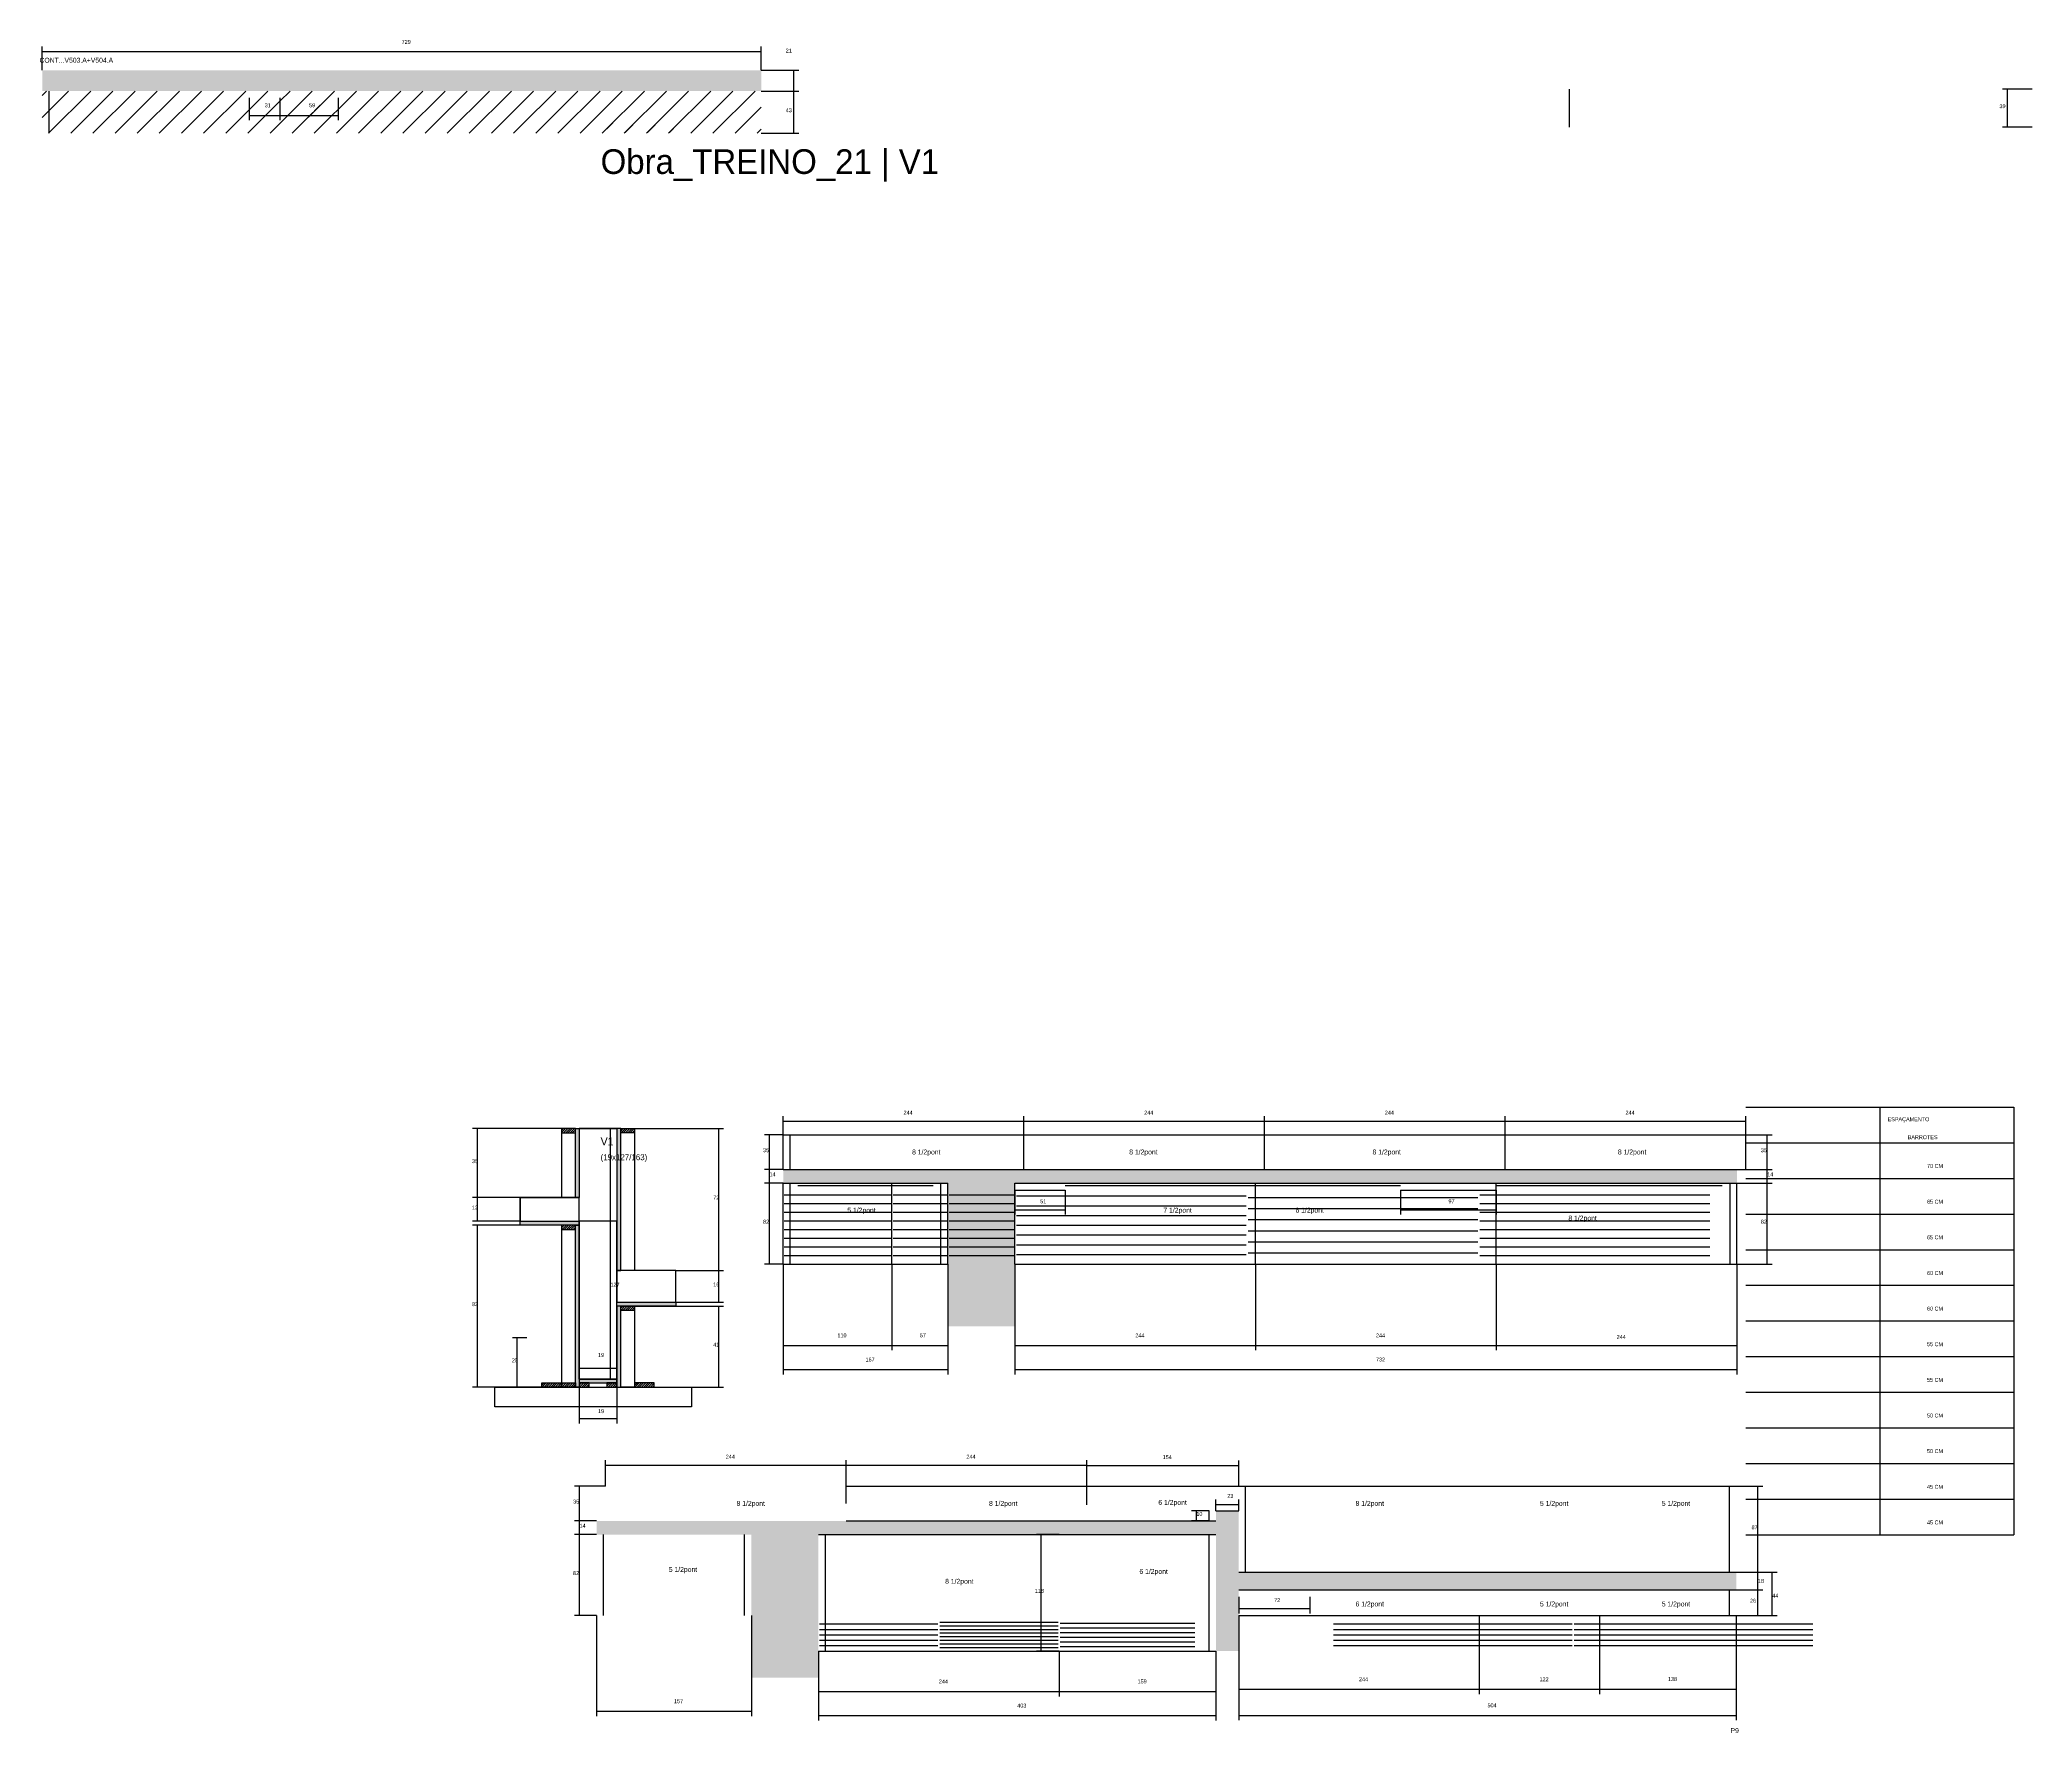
# Model space of a CAD drawing. Header units: metres. Extents: x -2848 to 22762, y -45195 to 1016.
# Drawn here: x 17031 to 19051, y -24791 to -23074 of the extents above; entities that cross this region are included whole.
import ezdxf

# ---------------------------------------------------------------- set-up
doc = ezdxf.new("R2010")
doc.units = ezdxf.units.M
for name, color, linetype in [('CONCRETO', 251, 'Continuous'), ('COTA', 4, 'Continuous'), ('Cota Seção (2x)', 4, 'Continuous'), ('GARFOS', 7, 'Continuous'), ('Hachura', 253, 'Continuous'), ('LABEL_ID', 3, 'Continuous'), ('Madeira', 126, 'Continuous'), ('NOMENCLATURA', 7, 'Continuous'), ('Painéis', 200, 'Continuous'), ('SARR_2.2x7', 40, 'Continuous'), ('Texto Seção', 7, 'Continuous')]:
    doc.layers.add(name, color=color, linetype=linetype)

msp = doc.modelspace()

# ---------------------------------------------------------------- hatches: boundary and pattern name
at = {"layer": 'COTA'}
h = msp.add_hatch(dxfattribs=at)
h.set_pattern_fill('AR-CONC', scale=0.03)
h.paths.add_polyline_path([(17333.7, -23104.8), (17243.7, -23104.8), (17051.6, -23104.8), (17033.8, -23104.8), (17033.8, -23126), (17051.7, -23126), (17243.8, -23126), (17333.8, -23126), (17762.9, -23126), (17762.9, -23104.8)])
h = msp.add_hatch(dxfattribs=at)
h.set_pattern_fill('AR-CONC', scale=0.03)
h.paths.add_polyline_path([(17952.1, -24378.4), (18020.1, -24378.4), (18020.1, -24315.4), (18020.1, -24233.4), (18508.1, -24233.4), (18752.1, -24233.4), (18752.1, -24219.4), (18517.1, -24219.4), (18029.1, -24219.4), (17785.1, -24219.4), (17785.1, -24233.4), (17952.1, -24233.4), (17952.1, -24315.4)])
h = msp.add_hatch(dxfattribs=at)
h.set_pattern_fill('AR-CONC', scale=0.03)
h.paths.add_polyline_path([(18246.9, -24565.7), (18223.9, -24565.7), (18223.9, -24575.7), (17848.9, -24575.7), (17608.9, -24575.7), (17595.9, -24575.7), (17595.9, -24589.7), (17752.9, -24589.7), (17752.9, -24671.7), (17752.9, -24734.7), (17820.9, -24734.7), (17820.9, -24707.7), (17820.9, -24589.7), (18223.9, -24589.7), (18223.9, -24707.7), (18246.9, -24707.7), (18246.9, -24671.7), (18246.9, -24645.7), (18751.4, -24645.7), (18751.4, -24627.7), (18246.9, -24627.7)])
at = {"layer": 'Hachura'}
h = msp.add_hatch(dxfattribs=at)
h.set_pattern_fill('ANSI31', scale=5)
h.paths.add_polyline_path([(17051.7, -23126), (17033.8, -23126), (17033.8, -23168.8), (17243.8, -23168.8), (17274.9, -23168.8), (17274.9, -23126), (17243.8, -23126)])
h = msp.add_hatch(dxfattribs=at)
h.set_pattern_fill('ANSI31', scale=5)
h.paths.add_polyline_path([(17518.9, -23126), (17333.8, -23126), (17274.9, -23126), (17274.9, -23168.8), (17333.8, -23168.8), (17518.9, -23168.8)])
h = msp.add_hatch(dxfattribs=at)
h.set_pattern_fill('ANSI31', scale=5)
h.paths.add_polyline_path([(17762.9, -23126), (17518.9, -23126), (17518.9, -23168.8), (17762.9, -23168.8)])
h = msp.add_hatch(dxfattribs=at)
h.set_pattern_fill('ANSI31', scale=5)
h.paths.add_polyline_path([(17293.6, -23152.3), (17293.6, -23131.7), (17293.6, -23131.7), (17315.7, -23131.7), (17315.7, -23131.7), (17315.7, -23152.3), (17315.7, -23152.3), (17293.6, -23152.3)])
h = msp.add_hatch(dxfattribs=at)
h.set_pattern_fill('ANSI31', scale=5)
h.paths.add_polyline_path([(17389.4, -23168), (17389.4, -23151.8), (17389.4, -23151.8), (17456.9, -23151.8), (17456.9, -23151.8), (17456.9, -23168), (17456.9, -23168), (17389.4, -23168)])
h = msp.add_hatch(dxfattribs=at)
h.set_pattern_fill('ANSI31', scale=5)
h.paths.add_polyline_path([(17604.9, -23167.9), (17672.5, -23167.9), (17672.5, -23167.9), (17678, -23151.9), (17678, -23151.9), (17610.4, -23151.9), (17610.4, -23151.9), (17604.9, -23167.9)])
h = msp.add_hatch(dxfattribs=at)
h.set_pattern_fill('ANSI31', scale=0.5)
h.paths.add_polyline_path([(17560.4, -24178), (17560.4, -24182.4), (17560.4, -24182.4), (17574.4, -24182.4), (17574.4, -24182.4), (17574.4, -24178), (17574.4, -24178), (17560.4, -24178)])
h = msp.add_hatch(color=8, dxfattribs=at)
h.dxf.hatch_style = 1
h.paths.add_polyline_path([(17574.4, -24178), (17578.4, -24178), (17578.4, -24178), (17578.4, -24248), (17578.4, -24248), (17574.4, -24248), (17574.4, -24248), (17574.4, -24178)])
h = msp.add_hatch(color=8, dxfattribs=at)
h.dxf.hatch_style = 1
h.paths.add_polyline_path([(17620.4, -24178), (17616.4, -24178), (17616.4, -24322), (17620.4, -24322)])
h = msp.add_hatch(dxfattribs=at)
h.set_pattern_fill('ANSI31', scale=0.5)
h.paths.add_polyline_path([(17634.4, -24178), (17634.4, -24182.4), (17634.4, -24182.4), (17620.4, -24182.4), (17620.4, -24182.4), (17620.4, -24178), (17620.4, -24178), (17634.4, -24178)])
h = msp.add_hatch(color=8, dxfattribs=at)
h.dxf.hatch_style = 1
h.paths.add_polyline_path([(17518.4, -24276), (17518.4, -24272), (17518.4, -24272), (17578.4, -24272), (17578.4, -24272), (17578.4, -24276), (17578.4, -24276), (17518.4, -24276)])
h = msp.add_hatch(dxfattribs=at)
h.set_pattern_fill('ANSI31', scale=0.5)
h.paths.add_polyline_path([(17560.4, -24276), (17560.4, -24280.4), (17560.4, -24280.4), (17574.4, -24280.4), (17574.4, -24280.4), (17574.4, -24276), (17574.4, -24276), (17560.4, -24276)])
h = msp.add_hatch(color=8, dxfattribs=at)
h.dxf.hatch_style = 1
h.paths.add_polyline_path([(17574.4, -24276), (17578.4, -24276), (17578.4, -24276), (17578.4, -24440), (17578.4, -24440), (17574.4, -24440), (17574.4, -24440), (17574.4, -24276)])
h = msp.add_hatch(color=8, dxfattribs=at)
h.dxf.hatch_style = 1
h.paths.add_polyline_path([(17616.4, -24358), (17616.4, -24354), (17616.4, -24354), (17676.4, -24354), (17676.4, -24354), (17676.4, -24358), (17676.4, -24358), (17616.4, -24358)])
h = msp.add_hatch(color=8, dxfattribs=at)
h.dxf.hatch_style = 1
h.paths.add_polyline_path([(17620.4, -24358), (17616.4, -24358), (17616.4, -24440), (17620.4, -24440)])
h = msp.add_hatch(dxfattribs=at)
h.set_pattern_fill('ANSI31', scale=0.5)
h.paths.add_polyline_path([(17634.4, -24358), (17634.4, -24362.4), (17634.4, -24362.4), (17620.4, -24362.4), (17620.4, -24362.4), (17620.4, -24358), (17620.4, -24358), (17634.4, -24358)])
h = msp.add_hatch(dxfattribs=at)
h.set_pattern_fill('ANSI31', scale=0.5)
h.paths.add_polyline_path([(17540.4, -24440), (17540.4, -24435.6), (17540.4, -24435.6), (17560.4, -24435.6), (17560.4, -24435.6), (17560.4, -24440), (17560.4, -24440), (17540.4, -24440)])
h = msp.add_hatch(dxfattribs=at)
h.set_pattern_fill('ANSI31', scale=0.5)
h.paths.add_polyline_path([(17560.4, -24440), (17560.4, -24435.6), (17560.4, -24435.6), (17574.4, -24435.6), (17574.4, -24435.6), (17574.4, -24440), (17574.4, -24440), (17560.4, -24440)])
h = msp.add_hatch(color=8, dxfattribs=at)
h.dxf.hatch_style = 1
h.paths.add_polyline_path([(17616.4, -24435.6), (17616.4, -24432), (17616.4, -24432), (17578.4, -24432), (17578.4, -24432), (17578.4, -24435.6), (17578.4, -24435.6), (17616.4, -24435.6)])
h = msp.add_hatch(dxfattribs=at)
h.set_pattern_fill('ANSI31', scale=0.5)
h.paths.add_polyline_path([(17588.4, -24440), (17588.4, -24435.6), (17588.4, -24435.6), (17578.4, -24435.6), (17578.4, -24435.6), (17578.4, -24440), (17578.4, -24440), (17588.4, -24440)])
h = msp.add_hatch(dxfattribs=at)
h.set_pattern_fill('ANSI31', scale=0.5)
h.paths.add_polyline_path([(17616.4, -24440), (17616.4, -24435.6), (17616.4, -24435.6), (17606.4, -24435.6), (17606.4, -24435.6), (17606.4, -24440), (17606.4, -24440), (17616.4, -24440)])
h = msp.add_hatch(dxfattribs=at)
h.set_pattern_fill('ANSI31', scale=0.5)
h.paths.add_polyline_path([(17654.4, -24440), (17654.4, -24435.6), (17654.4, -24435.6), (17634.4, -24435.6), (17634.4, -24435.6), (17634.4, -24440), (17634.4, -24440), (17654.4, -24440)])

# ---------------------------------------------------------------- linework, layer by layer
at = {"layer": 'CONCRETO'}
for points in [[(17616.4, -24178), (17578.4, -24178)], [(17518.4, -24272), (17518.4, -24248), (17578.4, -24248)], [(17616.4, -24358), (17616.4, -24432), (17578.4, -24432), (17578.4, -24272)], [(17676.4, -24354), (17676.4, -24322), (17616.4, -24322)]]:
    msp.add_lwpolyline(points, dxfattribs=at)
for points in [[(17578.4, -24178), (17616.4, -24178), (17616.4, -24178), (17578.4, -24178)], [(17518.4, -24272), (17578.4, -24272), (17578.4, -24248), (17518.4, -24248)], [(17578.4, -24432), (17616.4, -24432), (17616.4, -24272), (17578.4, -24272)], [(17616.4, -24354), (17676.4, -24354), (17676.4, -24322), (17616.4, -24322)]]:
    msp.add_lwpolyline(points, close=True, dxfattribs=at)
at = {"layer": 'COTA'}
for p, q in [((17033.8, -23104.8), (17033.8, -23080.7)), ((17033.8, -23085.7), (17762.9, -23085.7)), ((17762.9, -23104.8), (17762.9, -23080.7)), ((17762.9, -23104.8), (17800.8, -23104.8)), ((17795.8, -23126), (17795.8, -23104.8)), ((17762.9, -23126), (17800.8, -23126)), ((17762.9, -23126), (17800.8, -23126)), ((17795.8, -23168.8), (17795.8, -23126)), ((19051.4, -23123.9), (19021.5, -23123.9)), ((19026.5, -23162.7), (19026.5, -23123.9)), ((17243.8, -23133), (17243.8, -23155.6)), ((17274.9, -23133), (17274.9, -23155.6)), ((17274.9, -23133), (17274.9, -23155.6)), ((17333.8, -23133), (17333.8, -23155.6)), ((17243.8, -23150.6), (17274.9, -23150.6)), ((17274.9, -23150.6), (17333.8, -23150.6)), ((17762.9, -23168.8), (17800.8, -23168.8)), ((19051.4, -23162.7), (19021.5, -23162.7)), ((17560.4, -24178), (17470, -24178)), ((17475, -24248), (17475, -24178)), ((17634.4, -24178), (17724.7, -24178)), ((17719.7, -24322), (17719.7, -24178)), ((17785.1, -24201.9), (17785.1, -24165.4)), ((17785.1, -24170.4), (18029.1, -24170.4)), ((18029.1, -24201.9), (18029.1, -24165.4)), ((18029.1, -24184.4), (18029.1, -24165.4)), ((18029.1, -24170.4), (18273.1, -24170.4)), ((18273.1, -24184.4), (18273.1, -24165.4)), ((18273.1, -24184.4), (18273.1, -24165.4)), ((18273.1, -24170.4), (18517.1, -24170.4)), ((18517.1, -24184.4), (18517.1, -24165.4)), ((18517.1, -24184.4), (18517.1, -24165.4)), ((18517.1, -24170.4), (18761.1, -24170.4)), ((18761.1, -24184.4), (18761.1, -24165.4)), ((17785.1, -24184.4), (17766.2, -24184.4)), ((17771.2, -24219.4), (17771.2, -24184.4)), ((18761.1, -24184.4), (18787.8, -24184.4)), ((18782.8, -24219.4), (18782.8, -24184.4)), ((17785.1, -24219.4), (17766.2, -24219.4)), ((17785.1, -24219.4), (17766.2, -24219.4)), ((17785.1, -24233.4), (17766.2, -24233.4)), ((17785.1, -24233.4), (17766.2, -24233.4)), ((17771.2, -24233.4), (17771.2, -24219.4)), ((17771.2, -24315.4), (17771.2, -24233.4)), ((18752.1, -24219.4), (18787.8, -24219.4)), ((18752.1, -24233.4), (18787.8, -24233.4)), ((18752.1, -24233.4), (18787.8, -24233.4)), ((18761.1, -24219.4), (18787.8, -24219.4)), ((18782.8, -24233.4), (18782.8, -24219.4)), ((18782.8, -24315.4), (18782.8, -24233.4)), ((17518.4, -24248), (17470, -24248)), ((17518.4, -24248), (17470, -24248)), ((17475, -24272), (17475, -24248)), ((18020.1, -24240.4), (18020.1, -24265.2)), ((18071.1, -24240.4), (18071.1, -24265.2)), ((18411.1, -24240.4), (18411.1, -24265.2)), ((18508.1, -24240.4), (18508.1, -24265.2)), ((17518.4, -24272), (17470, -24272)), ((17518.4, -24276), (17470, -24276)), ((17475, -24440), (17475, -24276)), ((18020.1, -24260.2), (18071.1, -24260.2)), ((18411.1, -24260.2), (18508.1, -24260.2)), ((17785.1, -24315.4), (17766.2, -24315.4)), ((17785.1, -24315.4), (17785.1, -24402.8)), ((17785.1, -24315.4), (17785.1, -24427.3)), ((17895.1, -24315.4), (17895.1, -24402.8)), ((17895.1, -24315.4), (17895.1, -24402.8)), ((17952.1, -24315.4), (17952.1, -24402.8)), ((17952.1, -24315.4), (17952.1, -24427.3)), ((18020.1, -24315.4), (18020.1, -24402.8)), ((18020.1, -24315.4), (18020.1, -24427.3)), ((18264.1, -24315.4), (18264.1, -24402.8)), ((18264.1, -24315.4), (18264.1, -24402.8)), ((18508.1, -24315.4), (18508.1, -24402.8)), ((18508.1, -24315.4), (18508.1, -24402.8)), ((18752.1, -24315.4), (18752.1, -24427.3)), ((18752.1, -24315.4), (18752.1, -24402.8)), ((18752.1, -24315.4), (18787.8, -24315.4)), ((17676.4, -24322), (17724.7, -24322)), ((17676.4, -24322), (17724.7, -24322)), ((17719.7, -24354), (17719.7, -24322)), ((17634.4, -24358), (17724.7, -24358)), ((17676.4, -24354), (17724.7, -24354)), ((17719.7, -24440), (17719.7, -24358)), ((17525.1, -24390), (17510.5, -24390)), ((17515.5, -24440), (17515.5, -24390)), ((17785.1, -24397.8), (17895.1, -24397.8)), ((17895.1, -24397.8), (17952.1, -24397.8)), ((18020.1, -24397.8), (18264.1, -24397.8)), ((18264.1, -24397.8), (18508.1, -24397.8)), ((18508.1, -24397.8), (18752.1, -24397.8)), ((17540.4, -24440), (17470, -24440)), ((17540.4, -24440), (17510.5, -24440)), ((17578.4, -24440), (17578.4, -24477)), ((17616.4, -24440), (17616.4, -24477)), ((17654.4, -24440), (17724.7, -24440)), ((17785.1, -24422.3), (17952.1, -24422.3)), ((18020.1, -24422.3), (18752.1, -24422.3)), ((17578.4, -24472), (17616.4, -24472)), ((17604.9, -24540.7), (17604.9, -24514.1)), ((17604.9, -24519.1), (17848.9, -24519.1)), ((17848.9, -24558.2), (17848.9, -24514.1)), ((17848.9, -24542.9), (17848.9, -24514.1)), ((17848.9, -24519.1), (18092.9, -24519.1)), ((18092.9, -24559.3), (18092.9, -24514.1)), ((18092.9, -24540.7), (18092.9, -24514.6)), ((18092.9, -24519.6), (18246.9, -24519.6)), ((18246.9, -24540.7), (18246.9, -24514.6)), ((17604.9, -24540.7), (17573.6, -24540.7)), ((17578.6, -24575.7), (17578.6, -24540.7)), ((18751.4, -24540.7), (18778.4, -24540.7)), ((18773.4, -24627.7), (18773.4, -24540.7)), ((18223.9, -24565.7), (18223.9, -24554)), ((18223.9, -24559), (18246.9, -24559)), ((18246.9, -24565.7), (18246.9, -24554)), ((17595.9, -24575.7), (17573.6, -24575.7)), ((17595.9, -24575.7), (17573.6, -24575.7)), ((17578.6, -24589.7), (17578.6, -24575.7)), ((18216.9, -24565.7), (18199, -24565.7)), ((18216.9, -24575.7), (18199, -24575.7)), ((18204, -24575.7), (18204, -24565.7)), ((17595.9, -24589.7), (17573.6, -24589.7)), ((17595.9, -24589.7), (17573.6, -24589.7)), ((17578.6, -24671.7), (17578.6, -24589.7)), ((18064.9, -24589.7), (18041.8, -24589.7)), ((18046.8, -24707.7), (18046.8, -24589.7)), ((18751.4, -24627.7), (18778.4, -24627.7)), ((18751.4, -24627.7), (18792.9, -24627.7)), ((18751.4, -24627.7), (18778.4, -24627.7)), ((18773.4, -24645.7), (18773.4, -24627.7)), ((18787.9, -24671.7), (18787.9, -24627.7)), ((18246.9, -24652.7), (18246.9, -24669.6)), ((18318.9, -24652.7), (18318.9, -24669.6)), ((18751.4, -24645.7), (18778.4, -24645.7)), ((18751.4, -24645.7), (18778.4, -24645.7)), ((18773.4, -24671.7), (18773.4, -24645.7)), ((17595.9, -24671.7), (17573.6, -24671.7)), ((17595.9, -24671.7), (17595.9, -24773.7)), ((17752.9, -24671.7), (17752.9, -24773.7)), ((18246.9, -24664.6), (18318.9, -24664.6)), ((18246.9, -24671.7), (18246.9, -24751.4)), ((18246.9, -24671.7), (18246.9, -24777.9)), ((18490.9, -24671.7), (18490.9, -24751.4)), ((18490.9, -24671.7), (18490.9, -24751.4)), ((18612.9, -24671.7), (18612.9, -24751.4)), ((18612.9, -24671.7), (18612.9, -24751.4)), ((18751.4, -24671.7), (18778.4, -24671.7)), ((18751.4, -24671.7), (18792.9, -24671.7)), ((18751.4, -24671.7), (18751.4, -24777.9)), ((18751.4, -24684), (18751.4, -24751.4)), ((17820.9, -24707.7), (17820.9, -24753.7)), ((17820.9, -24707.7), (17820.9, -24778.2)), ((18064.9, -24707.7), (18041.8, -24707.7)), ((18064.9, -24707.7), (18064.9, -24753.7)), ((18064.9, -24707.7), (18064.9, -24753.7)), ((18223.9, -24707.7), (18223.9, -24753.7)), ((18223.9, -24707.7), (18223.9, -24778.2)), ((17820.9, -24748.7), (18064.9, -24748.7)), ((18064.9, -24748.7), (18223.9, -24748.7)), ((18246.9, -24746.4), (18490.9, -24746.4)), ((18490.9, -24746.4), (18612.9, -24746.4)), ((18612.9, -24746.4), (18751.4, -24746.4)), ((17595.9, -24768.7), (17752.9, -24768.7)), ((17820.9, -24773.2), (18223.9, -24773.2)), ((18246.9, -24772.9), (18751.4, -24772.9))]:
    msp.add_line(p, q, dxfattribs=at)
at = {"layer": 'Cota Seção (2x)'}
for p, q in [((17578.4, -24178), (17615, -24178)), ((17610, -24432), (17610, -24178)), ((17578.4, -24432), (17578.4, -24416)), ((17578.4, -24421), (17616.4, -24421)), ((17616.4, -24432), (17616.4, -24416)), ((17578.1, -24432), (17615, -24432))]:
    msp.add_line(p, q, dxfattribs=at)
at = {"layer": 'GARFOS'}
for p, q in [((18761.1, -24156.2), (19032.7, -24156.2)), ((18896.9, -24156.2), (18896.9, -24589.8)), ((19032.7, -24156.2), (19032.7, -24589.8)), ((18761.1, -24192.3), (19032.7, -24192.3)), ((18761.1, -24192.3), (19032.7, -24192.3)), ((18761.1, -24228.5), (19032.7, -24228.5)), ((18761.1, -24264.6), (19032.7, -24264.6)), ((18761.1, -24300.8), (19032.7, -24300.8)), ((18761.1, -24336.9), (19032.7, -24336.9)), ((18761.1, -24373), (19032.7, -24373)), ((18761.1, -24409.2), (19032.7, -24409.2)), ((18761.1, -24445.3), (19032.7, -24445.3)), ((18761.1, -24481.4), (19032.7, -24481.4)), ((18761.1, -24517.6), (19032.7, -24517.6)), ((18761.1, -24553.7), (19032.7, -24553.7)), ((18761.1, -24589.8), (19032.7, -24589.8))]:
    msp.add_line(p, q, dxfattribs=at)
at = {"layer": 'Madeira'}
for points in [[(17560.4, -24178), (17560.4, -24182.4), (17574.4, -24182.4), (17574.4, -24178)], [(17560.4, -24248), (17574.4, -24248), (17574.4, -24178), (17560.4, -24178)], [(17634.4, -24178), (17634.4, -24182.4), (17620.4, -24182.4), (17620.4, -24178)], [(17634.4, -24322), (17620.4, -24322), (17620.4, -24178), (17634.4, -24178)], [(17560.4, -24276), (17560.4, -24280.4), (17574.4, -24280.4), (17574.4, -24276)], [(17560.4, -24440), (17574.4, -24440), (17574.4, -24276), (17560.4, -24276)], [(17634.4, -24358), (17634.4, -24362.4), (17620.4, -24362.4), (17620.4, -24358)], [(17634.4, -24440), (17620.4, -24440), (17620.4, -24358), (17634.4, -24358)], [(17692.2, -24460), (17492.6, -24460), (17492.6, -24440), (17692.2, -24440)], [(17540.4, -24440), (17540.4, -24435.6), (17560.4, -24435.6), (17560.4, -24440)], [(17560.4, -24440), (17560.4, -24435.6), (17574.4, -24435.6), (17574.4, -24440)], [(17588.4, -24440), (17588.4, -24435.6), (17578.4, -24435.6), (17578.4, -24440)], [(17616.4, -24440), (17616.4, -24435.6), (17606.4, -24435.6), (17606.4, -24440)], [(17654.4, -24440), (17654.4, -24435.6), (17634.4, -24435.6), (17634.4, -24440)]]:
    msp.add_lwpolyline(points, close=True, dxfattribs=at)
at = {"layer": 'Painéis'}
for p, q in [((17785.1, -24184.4), (18029.1, -24184.4)), ((17785.1, -24219.4), (17785.1, -24184.4)), ((18029.1, -24184.4), (18517.1, -24184.4)), ((18029.1, -24219.4), (18029.1, -24184.4)), ((18273.1, -24219.4), (18273.1, -24184.4)), ((18517.1, -24184.4), (18761.1, -24184.4)), ((18517.1, -24219.4), (18517.1, -24184.4)), ((18761.1, -24219.4), (18761.1, -24184.4)), ((17785.1, -24219.4), (18029.1, -24219.4)), ((17785.1, -24233.4), (17952.1, -24233.4)), ((17785.1, -24315.4), (17785.1, -24233.4)), ((17895.1, -24315.4), (17895.1, -24233.4)), ((17952.1, -24315.4), (17952.1, -24233.4)), ((18020.1, -24233.4), (18508.1, -24233.4)), ((18020.1, -24315.4), (18020.1, -24233.4)), ((18029.1, -24219.4), (18517.1, -24219.4)), ((18264.1, -24315.4), (18264.1, -24233.4)), ((18508.1, -24233.4), (18752.1, -24233.4)), ((18508.1, -24315.4), (18508.1, -24233.4)), ((18517.1, -24219.4), (18761.1, -24219.4)), ((18752.1, -24315.4), (18752.1, -24233.4)), ((17518.4, -24272), (17578.4, -24272)), ((17785.1, -24315.4), (17952.1, -24315.4)), ((18020.1, -24315.4), (18508.1, -24315.4)), ((18508.1, -24315.4), (18752.1, -24315.4)), ((17848.9, -24540.7), (18246.9, -24540.7)), ((18246.9, -24540.7), (18751.4, -24540.7)), ((17848.9, -24575.7), (18223.9, -24575.7)), ((18223.9, -24565.7), (18246.9, -24565.7)), ((17820.9, -24589.7), (18223.9, -24589.7)), ((18246.9, -24627.7), (18751.4, -24627.7)), ((18246.9, -24645.7), (18751.4, -24645.7)), ((18246.9, -24671.7), (18751.4, -24671.7)), ((17820.9, -24707.7), (18223.9, -24707.7))]:
    msp.add_line(p, q, dxfattribs=at)
for points in [[(17574.4, -24178), (17578.4, -24178), (17578.4, -24248), (17574.4, -24248)], [(17620.4, -24178), (17616.4, -24178), (17616.4, -24322), (17620.4, -24322)], [(17518.4, -24276), (17518.4, -24272), (17578.4, -24272), (17578.4, -24276)], [(17574.4, -24276), (17578.4, -24276), (17578.4, -24440), (17574.4, -24440)], [(17616.4, -24358), (17616.4, -24354), (17676.4, -24354), (17676.4, -24358)], [(17620.4, -24358), (17616.4, -24358), (17616.4, -24440), (17620.4, -24440)], [(17616.4, -24435.6), (17616.4, -24432), (17578.4, -24432), (17578.4, -24435.6)]]:
    msp.add_lwpolyline(points, close=True, dxfattribs=at)
at = {"layer": 'SARR_2.2x7'}
for p, q in [((17040.8, -23168.8), (17040.8, -23126)), ((18582.4, -23162.7), (18582.4, -23123.9)), ((17792.1, -24219.4), (17792.1, -24184.4)), ((17792.1, -24315.4), (17792.1, -24233.4)), ((17800.1, -24235.6), (17895.1, -24235.6)), ((17895.1, -24235.6), (17937.1, -24235.6)), ((17945.1, -24315.4), (17945.1, -24233.4)), ((18071.1, -24235.6), (18264.1, -24235.6)), ((18264.1, -24235.6), (18411.1, -24235.6)), ((18508.1, -24235.6), (18737.1, -24235.6)), ((18745.1, -24315.4), (18745.1, -24233.4)), ((17786.1, -24245.2), (17894.5, -24245.2)), ((17786.1, -24254), (17894.5, -24254)), ((17896.5, -24245.2), (17951.5, -24245.2)), ((17896.5, -24254), (17951.5, -24254)), ((17953.5, -24245.2), (18019.5, -24245.2)), ((17953.5, -24254), (18019.5, -24254)), ((18020.1, -24240.4), (18071.1, -24240.4)), ((18021.5, -24246.3), (18254.5, -24246.3)), ((18021.5, -24256.2), (18254.5, -24256.2)), ((18256.5, -24247.7), (18489.5, -24247.7)), ((18256.5, -24259), (18489.5, -24259)), ((18411.1, -24240.4), (18508.1, -24240.4)), ((18491.5, -24245.2), (18724.5, -24245.2)), ((18491.5, -24254), (18724.5, -24254)), ((17786.1, -24262.7), (17894.5, -24262.7)), ((17786.1, -24271.5), (17894.5, -24271.5)), ((17896.5, -24262.7), (17951.5, -24262.7)), ((17896.5, -24271.5), (17951.5, -24271.5)), ((17953.5, -24262.7), (18019.5, -24262.7)), ((17953.5, -24271.5), (18019.5, -24271.5)), ((18021.5, -24266), (18254.5, -24266)), ((18021.5, -24275.9), (18254.5, -24275.9)), ((18256.5, -24270.3), (18489.5, -24270.3)), ((18491.5, -24262.7), (18724.5, -24262.7)), ((18491.5, -24271.5), (18724.5, -24271.5)), ((17786.1, -24280.3), (17894.5, -24280.3)), ((17786.1, -24289.1), (17894.5, -24289.1)), ((17786.1, -24297.8), (17894.5, -24297.8)), ((17896.5, -24280.3), (17951.5, -24280.3)), ((17896.5, -24289.1), (17951.5, -24289.1)), ((17896.5, -24297.8), (17951.5, -24297.8)), ((17953.5, -24280.3), (18019.5, -24280.3)), ((17953.5, -24289.1), (18019.5, -24289.1)), ((17953.5, -24297.8), (18019.5, -24297.8)), ((18021.5, -24285.8), (18254.5, -24285.8)), ((18021.5, -24295.7), (18254.5, -24295.7)), ((18256.5, -24281.5), (18489.5, -24281.5)), ((18256.5, -24292.8), (18489.5, -24292.8)), ((18491.5, -24280.3), (18724.5, -24280.3)), ((18491.5, -24289.1), (18724.5, -24289.1)), ((18491.5, -24297.8), (18724.5, -24297.8)), ((17786.1, -24306.6), (17894.5, -24306.6)), ((17896.5, -24306.6), (17951.5, -24306.6)), ((17953.5, -24306.6), (18019.5, -24306.6)), ((18021.5, -24305.5), (18254.5, -24305.5)), ((18256.5, -24304.1), (18489.5, -24304.1)), ((18491.5, -24306.6), (18724.5, -24306.6)), ((18253.9, -24627.7), (18253.9, -24540.7)), ((18744.4, -24627.7), (18744.4, -24540.7)), ((18216.9, -24575.7), (18216.9, -24565.7)), ((17602.9, -24671.7), (17602.9, -24589.7)), ((17745.9, -24671.7), (17745.9, -24589.7)), ((17827.9, -24707.7), (17827.9, -24589.7)), ((18216.9, -24707.7), (18216.9, -24589.7)), ((18744.4, -24671.7), (18744.4, -24645.7)), ((17821.9, -24680.2), (17941.9, -24680.2)), ((17943.9, -24678.4), (18063.9, -24678.4)), ((17943.9, -24682), (18063.9, -24682)), ((18065.9, -24679.4), (18202.4, -24679.4)), ((18342.9, -24680.2), (18584.9, -24680.2)), ((18586.9, -24680.2), (18828.9, -24680.2)), ((17821.9, -24685.7), (17941.9, -24685.7)), ((17821.9, -24691.2), (17941.9, -24691.2)), ((17821.9, -24696.7), (17941.9, -24696.7)), ((17821.9, -24702.2), (17941.9, -24702.2)), ((17943.9, -24685.7), (18063.9, -24685.7)), ((17943.9, -24689.4), (18063.9, -24689.4)), ((17943.9, -24693), (18063.9, -24693)), ((17943.9, -24696.7), (18063.9, -24696.7)), ((17943.9, -24700.4), (18063.9, -24700.4)), ((17943.9, -24704), (18063.9, -24704)), ((18065.9, -24684.1), (18202.4, -24684.1)), ((18065.9, -24688.8), (18202.4, -24688.8)), ((18065.9, -24693.6), (18202.4, -24693.6)), ((18065.9, -24698.3), (18202.4, -24698.3)), ((18065.9, -24703), (18202.4, -24703)), ((18342.9, -24685.7), (18584.9, -24685.7)), ((18342.9, -24691.2), (18584.9, -24691.2)), ((18342.9, -24696.7), (18584.9, -24696.7)), ((18342.9, -24702.2), (18584.9, -24702.2)), ((18586.9, -24685.7), (18828.9, -24685.7)), ((18586.9, -24691.2), (18828.9, -24691.2)), ((18586.9, -24696.7), (18828.9, -24696.7)), ((18586.9, -24702.2), (18828.9, -24702.2))]:
    msp.add_line(p, q, dxfattribs=at)

# ---------------------------------------------------------------- texts
at = {"layer": 'COTA'}
for s, p in [('729', (17398.3, -23078.1)), ('21', (17787.7, -23086.9)), ('31', (17259.4, -23142.4)), ('59', (17304.4, -23142.4)), ('43', (17787.7, -23147.4)), ('39', (19018.3, -23143.3)), ('244', (17907.1, -24163.9)), ('244', (18151.1, -24163.9)), ('244', (18395.1, -24163.9)), ('244', (18639.1, -24163.9)), ('35', (17764.7, -24201.9)), ('35', (18776.3, -24201.9)), ('35', (17469.5, -24213)), ('14', (17771.2, -24226.4)), ('14', (18782.8, -24226.4)), ('12', (17469.5, -24260)), ('72', (17714.2, -24250)), ('51', (18045.6, -24253.7)), ('97', (18459.6, -24253.7)), ('82', (17764.7, -24274.4)), ('82', (18776.3, -24274.4)), ('16', (17714.2, -24338)), ('82', (17469.5, -24358)), ('41', (17714.2, -24399)), ('110', (17840.1, -24389.7)), ('57', (17923.6, -24389.6)), ('244', (18142.1, -24389.7)), ('244', (18386.1, -24389.7)), ('244', (18630.1, -24391.3)), ('25', (17510, -24415)), ('167', (17868.6, -24414.2)), ('732', (18386.1, -24414.1)), ('19', (17597.4, -24466.5)), ('244', (17726.9, -24512.6)), ('244', (17970.9, -24512.6)), ('154', (18169.9, -24513.1)), ('35', (17572.1, -24558.2)), ('23', (18235.4, -24552.5)), ('14', (17578.6, -24582.7)), ('10', (18204, -24570.7)), ('87', (18766.9, -24584.2)), ('82', (17572.1, -24630.7)), ('18', (18773.4, -24638.7)), ('118', (18040.3, -24648.7)), ('72', (18282.9, -24658.1)), ('26', (18765.3, -24658.7)), ('44', (18787.9, -24653.7)), ('244', (17942.9, -24740.6)), ('159', (18144.4, -24740.5)), ('244', (18368.9, -24738.3)), ('122', (18551.9, -24738.3)), ('138', (18682.2, -24738.1)), ('157', (17674.4, -24760.6)), ('403', (18022.4, -24765)), ('504', (18499.2, -24764.8))]:
    msp.add_text(s, height=4, dxfattribs=at).set_placement(p)
at = {"layer": 'Cota Seção (2x)'}
for s, p in [('127', (17610, -24338.3)), ('19', (17597.4, -24409.5))]:
    msp.add_text(s, height=4, dxfattribs=at).set_placement(p)
at = {"layer": 'GARFOS'}
for s, p in [('ESPAÇAMENTO', (18904.8, -24170.5)), ('BARROTES', (18925.2, -24188.7)), ('70 CM', (18944.8, -24217.9)), ('65 CM', (18944.8, -24254.1)), ('65 CM', (18944.8, -24290.2)), ('60 CM', (18944.8, -24326.4)), ('60 CM', (18944.8, -24362.5)), ('55 CM', (18944.8, -24398.6)), ('55 CM', (18944.8, -24434.8)), ('50 CM', (18944.8, -24470.9)), ('50 CM', (18944.8, -24507)), ('45 CM', (18944.8, -24543.2)), ('45 CM', (18944.8, -24579.3))]:
    msp.add_text(s, height=4, dxfattribs=at).set_placement(p)
at = {"layer": 'LABEL_ID'}
msp.add_text('Obra_TREINO_21 | V1', height=25, dxfattribs=at).set_placement((17600, -23210))
at = {"layer": 'NOMENCLATURA'}
for s, p in [('8 1/2pont', (17915.8, -24204.2)), ('8 1/2pont', (18135.9, -24204.2)), ('8 1/2pont', (18382.6, -24204.2)), ('8 1/2pont', (18631.4, -24204.2)), ('5 1/2pont', (17850.1, -24263.2)), ('7 1/2pont', (18170.6, -24263.2)), ('6 1/2pont', (18304.5, -24263.2)), ('8 1/2pont', (18581.2, -24271.2)), ('8 1/2pont', (17737.8, -24560.5)), ('8 1/2pont', (17993.8, -24560.5)), ('6 1/2pont', (18165.5, -24559.5)), ('8 1/2pont', (18365.4, -24560.5)), ('5 1/2pont', (18552.4, -24560.5)), ('5 1/2pont', (18675.9, -24560.5)), ('5 1/2pont', (17669.1, -24627.5)), ('8 1/2pont', (17949.3, -24639.5)), ('6 1/2pont', (18146.3, -24629.5)), ('6 1/2pont', (18365.4, -24662.5)), ('5 1/2pont', (18552.4, -24662.5)), ('5 1/2pont', (18675.9, -24662.5)), ('P9', (18745.6, -24790.9))]:
    msp.add_text(s, height=5, dxfattribs=at).set_placement(p)
at = {"layer": 'Texto Seção'}
for s, height, p in [('CONT...V503.A+V504.A', 5, (17031.1, -23097.2)), ('V1', 8, (17600, -24195)), ('(19x127/163)', 6, (17600, -24210))]:
    msp.add_text(s, height=height, dxfattribs=at).set_placement(p)

doc.saveas('drawing.dxf')
